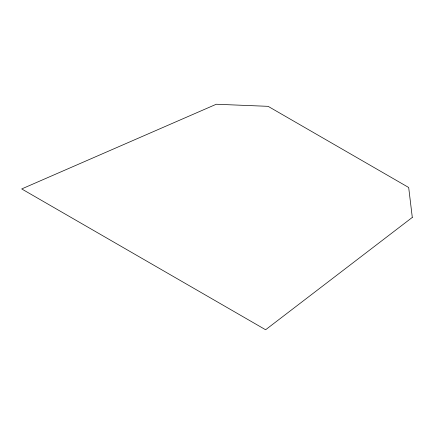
<?xml version="1.0" encoding="UTF-8"?>
<svg xmlns="http://www.w3.org/2000/svg" width="434" height="434" viewBox="0 0 434 434"><rect width="100%" height="100%" fill="white"/><g stroke="black" fill="none" stroke-linecap="round" stroke-linejoin="round"><path stroke-width="0.65" d="M412.3 217.418L265.608 329.753L21.7 188.936L216.278 104.247L268.109 106.335L408.682 187.493L412.3 217.418"/></g></svg>
